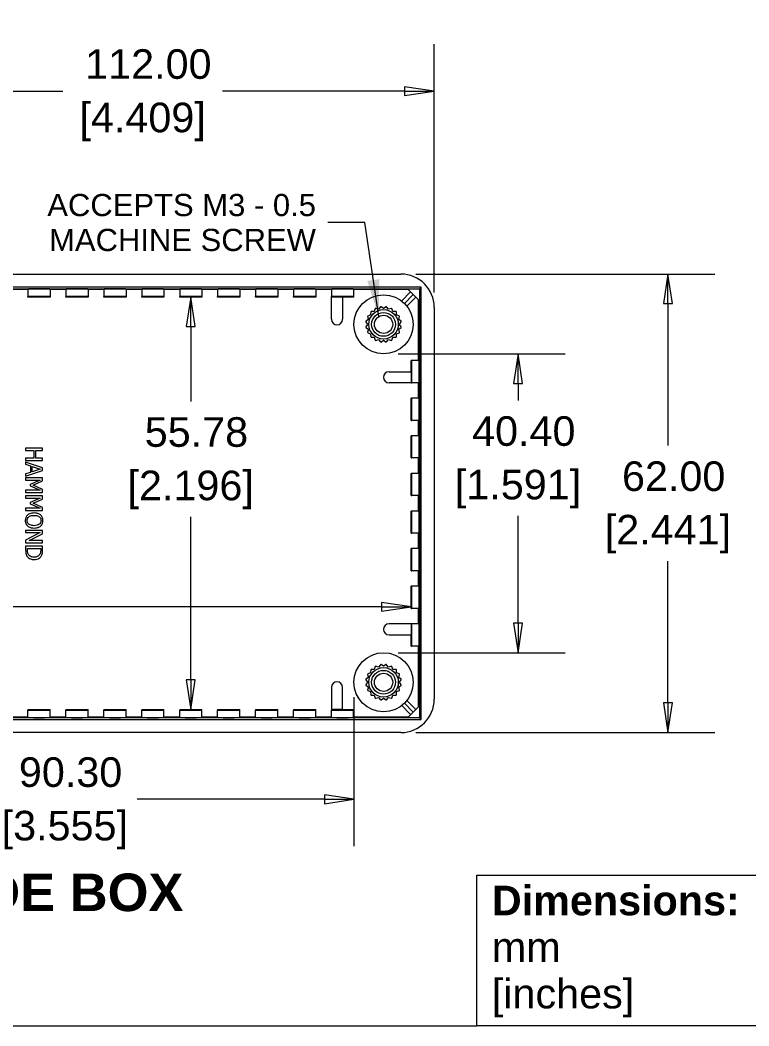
# Model space of a CAD drawing. Header units: millimetres. Extents: x 18 to 539, y 14 to 413.
# Drawn here: x 285.6 to 384.2, y 19.3 to 155.3 of the extents above; entities that cross this region are included whole.
import ezdxf

# ---------------------------------------------------------------- set-up
doc = ezdxf.new("R2010")
doc.units = ezdxf.units.MM
doc.header["$LTSCALE"] = 2
doc.layers.get('0').update_dxf_attribs({"lineweight": 25})
for name, color, linetype, lineweight in [('Dimension (ANSI)', 7, 'Continuous', 9), ('Sketch Geometry (ANSI)', 7, 'Continuous', 9), ('Symbol (ANSI)', 7, 'Continuous', 9), ('Visible (ANSI)', 7, 'Continuous', 9), ('Visible Narrow (ANSI)', 7, 'Continuous', 9)]:
    doc.layers.add(name, color=color, linetype=linetype, lineweight=lineweight)
doc.styles.add('Label Text (ANSI)', font='arialbd.ttf')
doc.styles.add('Note Text (ANSI)', font='arial.ttf')
doc.styles.add('Text Style20', font='arial.ttf')
doc.dimstyles.new('Default - mm (ANSI)', dxfattribs={"dimscale": 2, "dimtxt": 2, "dimasz": 2, "dimexe": 3.175, "dimexo": 1, "dimgap": 0.8, "dimtad": 0, "dimtih": 1, "dimtoh": 1, "dimrnd": 1e-08, "dimzin": 4, "dimdsep": 46, "dimtxsty": 'Note Text (ANSI)', "dimblk": 'Filled-1', "dimcen": 0.09, "dimdle": 10, "dimclrd": 256, "dimclre": 256, "dimclrt": 256, "dimadec": 1, "dimazin": 0, "dimtfac": 1.524, "dimtofl": 0, "dimtmove": 0, "dimatfit": 3, "dimfxl": 0, "dimtolj": 1, "dimtzin": 0, "dimlwd": -1, "dimlwe": -1, "dimarcsym": 0})
doc.dimstyles.new('Default - mm (ANSI)$7', dxfattribs={"dimscale": 2, "dimtxt": 2, "dimasz": 2.5, "dimexe": 3.175, "dimexo": 1, "dimgap": 0.8, "dimtad": 0, "dimtih": 1, "dimtoh": 1, "dimrnd": 1e-08, "dimzin": 4, "dimdsep": 46, "dimtxsty": 'Note Text (ANSI)', "dimblk": 'Filled-1', "dimcen": 0.09, "dimdle": 10, "dimclrd": 256, "dimclre": 256, "dimclrt": 256, "dimadec": 1, "dimazin": 0, "dimtfac": 1.524, "dimtofl": 0, "dimtmove": 0, "dimatfit": 3, "dimfxl": 0, "dimtolj": 1, "dimtzin": 0, "dimlwd": -1, "dimlwe": -1, "dimarcsym": 0})

# ---------------------------------------------------------------- blocks, each defined once
blk = doc.blocks.new('Title Blocks HAMMOND')
at = {"layer": 'Sketch Geometry (ANSI)'}
for p, q in [((173.942, 9.64), (173.942, 19.837)), ((173.942, 19.837), (193.212, 19.837)), ((9.353, 9.64), (173.942, 9.64)), ((193.212, 9.64), (173.942, 9.64))]:
    blk.add_line(p, q, dxfattribs=at)
at = {"layer": 'Symbol (ANSI)', "insert": (174.947, 14.667), "char_height": 2, "width": 30.72329, "attachment_point": 4, "line_spacing_factor": 0.944221, "style": 'Note Text (ANSI)'}
blk.add_mtext('\\fArial|b1|i0;\\H2.0000;Dimensions:\\fArial|b0|i0;\\H2.0000;\\Pmm\\P[inches]', dxfattribs=at)
at = {"layer": 'Symbol (ANSI)'}
for tag, p, height, style in [('<TITLE>_001', (227.568, 16.349), 5, 'Text Style20'), ('REV:_DD.MM.YYYY_001', (248.641, 6.925), 2, 'Note Text (ANSI)')]:
    blk.add_attdef(tag, p, '', height=height, dxfattribs=dict(at, style=style))
blk = doc.blocks.new('Filled-1')
at = {"color": 0}
for p, q in [((0, 0), (-1, 0.15)), ((-1, 0.15), (-1, -0.15)), ((-1, 0), (0, 0)), ((-1, -0.15), (0, 0))]:
    blk.add_line(p, q, dxfattribs=at)
at = {"color": 0, "flags": 128}
blk.add_lwpolyline([(-1, -0.15), (0, 0), (-1, 0.15), (-1, -0.15)], dxfattribs=at)
at = {"color": 0}
blk.add_solid([(-1, -0.15), (0, 0), (-1, 0.15), (-1, -0.15)], dxfattribs=at)
blk = doc.blocks.new('*D29')
at = {"layer": 'Defpoints', "color": 0, "transparency": 16777216}
for p in [(232.71, 78.75), (338.49, 78.75), (338.49, 75.97)]:
    blk.add_point(p, dxfattribs=at)
at = {"layer": 'Dimension (ANSI)', "transparency": 16777216}
for p, q in [((236.71, 75.97), (257.75, 75.97)), ((334.49, 75.97), (279.35, 75.97))]:
    blk.add_line(p, q, dxfattribs=at)
at = {"layer": 'Dimension (ANSI)', "transparency": 16777216, "xscale": 4, "yscale": 4, "zscale": 4, "rotation": 180}
blk.add_blockref('Filled-1', (232.71, 75.97), dxfattribs=at)
at = {"layer": 'Dimension (ANSI)', "transparency": 16777216, "xscale": 4, "yscale": 4, "zscale": 4}
blk.add_blockref('Filled-1', (338.49, 75.97), dxfattribs=at)
at = {"layer": 'Dimension (ANSI)', "transparency": 16777216, "char_height": 4, "attachment_point": 5, "style": 'Note Text (ANSI)'}
for s, insert in [('\\A1; 105.78', (268.55, 79.61)), ('\\A1;[4.165]', (268.55, 71.8))]:
    blk.add_mtext(s, dxfattribs=dict(at, insert=insert))
blk = doc.blocks.new('*D30')
at = {"layer": 'Defpoints', "color": 0, "transparency": 16777216}
for p in [(307.19, 117.86), (307.19, 62.08), (308.67, 62.08)]:
    blk.add_point(p, dxfattribs=at)
at = {"layer": 'Dimension (ANSI)', "transparency": 16777216}
for p, q in [((308.67, 113.86), (308.67, 103.75)), ((308.67, 66.08), (308.67, 88.14))]:
    blk.add_line(p, q, dxfattribs=at)
at = {"layer": 'Dimension (ANSI)', "transparency": 16777216, "xscale": 4, "yscale": 4, "zscale": 4}
for p, rotation in [((308.67, 117.86), 90), ((308.67, 62.08), 270)]:
    blk.add_blockref('Filled-1', p, dxfattribs=dict(at, rotation=rotation))
at = {"layer": 'Dimension (ANSI)', "transparency": 16777216, "char_height": 4, "attachment_point": 5, "style": 'Note Text (ANSI)'}
for s, insert in [('\\A1; 55.78', (308.67, 99.58)), ('\\A1;[2.196]', (308.67, 91.78))]:
    blk.add_mtext(s, dxfattribs=dict(at, insert=insert))
blk = doc.blocks.new('*D31')
at = {"layer": 'Defpoints', "color": 0, "transparency": 16777216}
for p in [(334.75, 110.17), (334.75, 69.77), (352.94, 69.77)]:
    blk.add_point(p, dxfattribs=at)
at = {"layer": 'Dimension (ANSI)', "transparency": 16777216}
for p, q in [((336.75, 110.17), (359.29, 110.17)), ((352.94, 106.17), (352.94, 103.87)), ((352.94, 73.77), (352.94, 88.26)), ((336.75, 69.77), (359.29, 69.77))]:
    blk.add_line(p, q, dxfattribs=at)
at = {"layer": 'Dimension (ANSI)', "transparency": 16777216, "xscale": 4, "yscale": 4, "zscale": 4}
for p, rotation in [((352.94, 110.17), 90), ((352.94, 69.77), 270)]:
    blk.add_blockref('Filled-1', p, dxfattribs=dict(at, rotation=rotation))
at = {"layer": 'Dimension (ANSI)', "transparency": 16777216, "char_height": 4, "attachment_point": 5, "style": 'Note Text (ANSI)'}
for s, insert in [('\\A1; 40.40', (352.94, 99.71)), ('\\A1;[1.591]', (352.94, 91.9))]:
    blk.add_mtext(s, dxfattribs=dict(at, insert=insert))
blk = doc.blocks.new('*D32')
at = {"layer": 'Defpoints', "color": 0, "transparency": 16777216}
for p in [(240.45, 65.77), (330.75, 65.77), (240.45, 49.94)]:
    blk.add_point(p, dxfattribs=at)
at = {"layer": 'Dimension (ANSI)', "transparency": 16777216}
for p, q in [((240.45, 63.77), (240.45, 43.59)), ((330.75, 63.77), (330.75, 43.59)), ((244.45, 49.94), (281.88, 49.94)), ((326.75, 49.94), (301.43, 49.94))]:
    blk.add_line(p, q, dxfattribs=at)
at = {"layer": 'Dimension (ANSI)', "transparency": 16777216, "xscale": 4, "yscale": 4, "zscale": 4, "rotation": 180}
blk.add_blockref('Filled-1', (240.45, 49.94), dxfattribs=at)
at = {"layer": 'Dimension (ANSI)', "transparency": 16777216, "xscale": 4, "yscale": 4, "zscale": 4}
blk.add_blockref('Filled-1', (330.75, 49.94), dxfattribs=at)
at = {"layer": 'Dimension (ANSI)', "transparency": 16777216, "char_height": 4, "attachment_point": 5, "style": 'Note Text (ANSI)'}
for s, insert in [('\\A1; 90.30', (291.65, 53.59)), ('\\A1;[3.555]', (291.65, 45.78))]:
    blk.add_mtext(s, dxfattribs=dict(at, insert=insert))
blk = doc.blocks.new('*D48')
at = {"layer": 'Defpoints', "color": 0, "transparency": 16777216}
for p in [(341.6, 145.7), (229.6, 116.47), (341.6, 116.47)]:
    blk.add_point(p, dxfattribs=at)
at = {"layer": 'Dimension (ANSI)', "transparency": 16777216}
for p, q in [((229.6, 118.47), (229.6, 152.05)), ((341.6, 118.47), (341.6, 152.05)), ((233.6, 145.7), (291.39, 145.7)), ((337.6, 145.7), (312.96, 145.7))]:
    blk.add_line(p, q, dxfattribs=at)
at = {"layer": 'Dimension (ANSI)', "transparency": 16777216, "xscale": 4, "yscale": 4, "zscale": 4, "rotation": 180}
blk.add_blockref('Filled-1', (229.6, 145.7), dxfattribs=at)
at = {"layer": 'Dimension (ANSI)', "transparency": 16777216, "xscale": 4, "yscale": 4, "zscale": 4}
blk.add_blockref('Filled-1', (341.6, 145.7), dxfattribs=at)
at = {"layer": 'Dimension (ANSI)', "transparency": 16777216, "char_height": 4, "attachment_point": 5, "style": 'Note Text (ANSI)'}
for s, insert in [('\\A1; 112.00', (302.17, 149.34)), ('\\A1;[4.409]', (302.17, 141.54))]:
    blk.add_mtext(s, dxfattribs=dict(at, insert=insert))
blk = doc.blocks.new('*D49')
at = {"layer": 'Defpoints', "color": 0, "transparency": 16777216}
for p in [(337.1, 120.97), (337.1, 58.97), (373.21, 58.97)]:
    blk.add_point(p, dxfattribs=at)
at = {"layer": 'Dimension (ANSI)', "transparency": 16777216}
for p, q in [((339.1, 120.97), (379.56, 120.97)), ((373.21, 116.97), (373.21, 97.77)), ((373.21, 62.97), (373.21, 82.16)), ((339.1, 58.97), (379.56, 58.97))]:
    blk.add_line(p, q, dxfattribs=at)
at = {"layer": 'Dimension (ANSI)', "transparency": 16777216, "xscale": 4, "yscale": 4, "zscale": 4}
for p, rotation in [((373.21, 120.97), 90), ((373.21, 58.97), 270)]:
    blk.add_blockref('Filled-1', p, dxfattribs=dict(at, rotation=rotation))
at = {"layer": 'Dimension (ANSI)', "transparency": 16777216, "char_height": 4, "attachment_point": 5, "style": 'Note Text (ANSI)'}
for s, insert in [('\\A1; 62.00', (373.21, 93.61)), ('\\A1;[2.441]', (373.21, 85.8))]:
    blk.add_mtext(s, dxfattribs=dict(at, insert=insert))

msp = doc.modelspace()

# ---------------------------------------------------------------- linework, layer by layer
at = {"layer": 'Visible (ANSI)'}
for p, q in [((234.1038, 120.968), (337.1039, 120.968)), ((286.6685, 118.8589), (284.5391, 118.8589)), ((286.6685, 118.9479), (286.6685, 117.948)), ((289.6685, 118.9479), (289.6685, 117.948)), ((291.7979, 118.8589), (289.6685, 118.8589)), ((291.7979, 118.9479), (291.7979, 117.948)), ((294.7979, 118.9479), (294.7979, 117.948)), ((296.9274, 118.8589), (294.7979, 118.8589)), ((296.9274, 118.9479), (296.9274, 117.948)), ((299.9274, 118.9479), (299.9274, 117.948)), ((302.0568, 118.8589), (299.9274, 118.8589)), ((302.0568, 118.9479), (302.0568, 117.948)), ((305.0568, 118.9479), (305.0568, 117.948)), ((307.1862, 118.8589), (305.0568, 118.8589)), ((307.1862, 118.9479), (307.1862, 117.948)), ((310.1862, 118.9479), (310.1862, 117.948)), ((312.3156, 118.8589), (310.1862, 118.8589)), ((312.3156, 118.9479), (312.3156, 117.948)), ((315.3156, 118.9479), (315.3156, 117.948)), ((317.445, 118.8589), (315.3156, 118.8589)), ((317.445, 118.9479), (317.445, 117.948)), ((320.445, 118.9479), (320.445, 117.948)), ((322.5744, 118.8589), (320.445, 118.8589)), ((322.5744, 118.9479), (322.5744, 117.948)), ((325.5744, 118.9479), (325.5744, 117.948)), ((327.7038, 118.8589), (325.5744, 118.8589)), ((327.7038, 118.9479), (327.7038, 117.948)), ((330.7038, 118.9479), (330.7038, 117.948)), ((338.0805, 118.8589), (330.7038, 118.8589)), ((338.3944, 118.5451), (337.2065, 117.3278)), ((337.9836, 118.9558), (339.5916, 118.9558)), ((337.9836, 118.9558), (339.5916, 117.3479)), ((339.6027, 118.9669), (339.5916, 118.9558)), ((339.5916, 118.9558), (339.5916, 117.3479)), ((339.6027, 118.9669), (339.8527, 119.2169)), ((286.6685, 117.8589), (286.6685, 117.948)), ((289.6685, 117.8589), (286.6685, 117.8589)), ((289.6685, 117.948), (289.6685, 117.8589)), ((291.7979, 117.8589), (291.7979, 117.948)), ((294.7979, 117.8589), (291.7979, 117.8589)), ((294.7979, 117.948), (294.7979, 117.8589)), ((296.9274, 117.8589), (296.9274, 117.948)), ((299.9274, 117.8589), (296.9274, 117.8589)), ((299.9274, 117.948), (299.9274, 117.8589)), ((302.0568, 117.8589), (302.0568, 117.948)), ((305.0568, 117.8589), (302.0568, 117.8589)), ((305.0568, 117.948), (305.0568, 117.8589)), ((307.1862, 117.8589), (307.1862, 117.948)), ((310.1862, 117.8589), (307.1862, 117.8589)), ((310.1862, 117.948), (310.1862, 117.8589)), ((312.3156, 117.8589), (312.3156, 117.948)), ((315.3156, 117.8589), (312.3156, 117.8589)), ((315.3156, 117.948), (315.3156, 117.8589)), ((317.445, 117.8589), (317.445, 117.948)), ((320.445, 117.8589), (317.445, 117.8589)), ((320.445, 117.948), (320.445, 117.8589)), ((322.5744, 117.8589), (322.5744, 117.948)), ((325.5744, 117.8589), (322.5744, 117.8589)), ((325.5744, 117.948), (325.5744, 117.8589)), ((327.7038, 117.8698), (327.7038, 117.948)), ((327.7038, 117.8698), (329.2038, 117.8698)), ((327.7038, 114.8589), (327.7038, 117.8698)), ((329.2038, 117.8698), (329.2038, 114.8589)), ((330.7038, 117.8589), (329.2038, 117.8589)), ((330.7038, 117.948), (330.7038, 117.8589)), ((337.9136, 116.6207), (339.1015, 117.838)), ((339.4947, 109.268), (339.4947, 117.4447)), ((333.0238, 115.8502), (333.0072, 115.4371)), ((333.4848, 115.9147), (333.0717, 115.898)), ((333.6283, 116.3025), (333.4848, 115.9147)), ((334.0867, 116.2214), (333.6886, 116.3332)), ((334.343, 116.5458), (334.0867, 116.2214)), ((334.7538, 116.327), (334.4098, 116.5564)), ((335.0979, 116.5564), (334.7538, 116.327)), ((335.421, 116.2214), (335.1647, 116.5458)), ((335.8191, 116.3332), (335.421, 116.2214)), ((336.0229, 115.9147), (335.8793, 116.3025)), ((336.436, 115.898), (336.0229, 115.9147)), ((336.5005, 115.4371), (336.4838, 115.8502)), ((341.6038, 116.4681), (341.6038, 63.468)), ((332.3655, 114.5121), (332.5948, 114.168)), ((332.7005, 114.8352), (332.3761, 114.5789)), ((332.5887, 115.2333), (332.7005, 114.8352)), ((333.0072, 115.4371), (332.6194, 115.2935)), ((336.8883, 115.2935), (336.5005, 115.4371)), ((336.8072, 114.8352), (336.919, 115.2333)), ((337.1316, 114.5789), (336.8072, 114.8352)), ((336.9128, 114.168), (337.1422, 114.5121)), ((332.5948, 114.168), (332.3655, 113.824)), ((332.3761, 113.7572), (332.7005, 113.5009)), ((332.7005, 113.5009), (332.5887, 113.1028)), ((332.6194, 113.0425), (333.0072, 112.899)), ((333.0072, 112.899), (333.0238, 112.4859)), ((336.4838, 112.4859), (336.5005, 112.899)), ((336.5005, 112.899), (336.8883, 113.0425)), ((336.8072, 113.5009), (337.1316, 113.7572)), ((336.919, 113.1028), (336.8072, 113.5009)), ((337.1422, 113.824), (336.9128, 114.168)), ((333.0717, 112.438), (333.4848, 112.4214)), ((333.4848, 112.4214), (333.6283, 112.0336)), ((333.6886, 112.0029), (334.0867, 112.1147)), ((334.0867, 112.1147), (334.343, 111.7903)), ((334.4098, 111.7797), (334.7538, 112.009)), ((334.7538, 112.009), (335.0979, 111.7797)), ((335.1647, 111.7903), (335.421, 112.1147)), ((335.421, 112.1147), (335.8191, 112.0029)), ((335.8793, 112.0336), (336.0229, 112.4214)), ((336.0229, 112.4214), (336.436, 112.438)), ((338.4947, 107.768), (338.4947, 109.268)), ((338.5837, 109.268), (338.4947, 109.268)), ((339.5837, 109.268), (338.5837, 109.268)), ((335.4947, 107.768), (338.5056, 107.768)), ((338.5056, 107.768), (338.5056, 106.268)), ((338.5056, 106.268), (335.4947, 106.268)), ((338.5056, 106.268), (338.5837, 106.268)), ((339.5837, 106.268), (338.5837, 106.268)), ((339.4947, 104.1823), (339.4947, 106.268)), ((338.4947, 101.1823), (338.4947, 104.1823)), ((338.5837, 104.1823), (338.4947, 104.1823)), ((339.5837, 104.1823), (338.5837, 104.1823)), ((338.4947, 101.1823), (338.5837, 101.1823)), ((339.5837, 101.1823), (338.5837, 101.1823)), ((339.4947, 99.0966), (339.4947, 101.1823)), ((338.4947, 96.0966), (338.4947, 99.0966)), ((338.5837, 99.0966), (338.4947, 99.0966)), ((339.5837, 99.0966), (338.5837, 99.0966)), ((288.6473, 97.4374), (286.3473, 97.4374)), ((286.3473, 97.4374), (286.3473, 97.1318)), ((286.3473, 97.1318), (287.473, 97.1318)), ((287.473, 97.1318), (287.473, 96.0731)), ((287.7452, 96.0731), (287.7452, 97.1318)), ((287.7452, 97.1318), (288.6473, 97.1318)), ((288.6473, 97.1318), (288.6473, 97.4374)), ((287.473, 96.0731), (286.3473, 96.0731)), ((286.3473, 96.0731), (286.3473, 95.7674)), ((286.3473, 95.7674), (288.6473, 95.7674)), ((288.6473, 94.774), (286.3473, 95.5494)), ((286.3473, 95.5494), (286.3473, 95.24)), ((286.3473, 95.24), (286.9903, 95.0312)), ((288.6473, 96.0731), (287.7452, 96.0731)), ((288.6473, 95.7674), (288.6473, 96.0731)), ((338.4947, 96.0966), (338.5837, 96.0966)), ((339.5837, 96.0966), (338.5837, 96.0966)), ((339.4947, 94.0109), (339.4947, 96.0966)), ((286.3473, 93.6221), (288.6473, 94.3975)), ((286.9903, 94.1533), (286.3473, 93.9446)), ((286.3473, 93.9446), (286.3473, 93.6221)), ((286.9903, 95.0312), (286.9903, 94.1533)), ((287.2512, 94.2372), (287.2512, 94.9473)), ((287.2512, 94.9473), (288.3341, 94.5932)), ((288.3341, 94.5932), (287.2512, 94.2372)), ((288.6473, 94.3975), (288.6473, 94.774)), ((338.4947, 91.0109), (338.4947, 94.0109)), ((338.5837, 94.0109), (338.4947, 94.0109)), ((339.5837, 94.0109), (338.5837, 94.0109)), ((288.6473, 93.4041), (286.3473, 93.4041)), ((286.3473, 93.4041), (286.3473, 93.1189)), ((286.3473, 93.1189), (288.3286, 93.1189)), ((288.3286, 93.1189), (286.981, 92.5243)), ((286.981, 92.5243), (286.981, 92.3379)), ((287.3668, 92.4125), (288.6473, 92.9866)), ((288.6473, 92.9866), (288.6473, 93.4041)), ((288.3286, 91.7378), (286.3473, 91.7378)), ((286.3473, 91.7378), (286.3473, 91.4321)), ((286.3473, 91.4321), (288.6473, 91.4321)), ((286.981, 92.3379), (288.3286, 91.7378)), ((288.6473, 91.8571), (287.3668, 92.4125)), ((288.6473, 91.4321), (288.6473, 91.8571)), ((288.6473, 90.9661), (286.3473, 90.9661)), ((286.3473, 90.9661), (286.3473, 90.681)), ((286.3473, 90.681), (288.3286, 90.681)), ((288.3286, 90.681), (286.981, 90.0864)), ((286.981, 90.0864), (286.981, 89.9)), ((286.981, 89.9), (288.3286, 89.2998)), ((287.3668, 89.9746), (288.6473, 90.5486)), ((288.6473, 89.4191), (287.3668, 89.9746)), ((288.6473, 90.5486), (288.6473, 90.9661)), ((338.4947, 91.0109), (338.5837, 91.0109)), ((339.5837, 91.0109), (338.5837, 91.0109)), ((339.4947, 88.9252), (339.4947, 91.0109)), ((288.3286, 89.2998), (286.3473, 89.2998)), ((286.3473, 89.2998), (286.3473, 88.9942)), ((286.3473, 88.9942), (288.6473, 88.9942)), ((288.6473, 88.9942), (288.6473, 89.4191)), ((338.4947, 85.9252), (338.4947, 88.9252)), ((338.5837, 88.9252), (338.4947, 88.9252)), ((339.5837, 88.9252), (338.5837, 88.9252)), ((288.6473, 86.2897), (286.3473, 86.2897)), ((286.3473, 86.2897), (286.3473, 86.0045)), ((288.3304, 86.0045), (286.3473, 84.9869)), ((286.3473, 86.0045), (288.3304, 86.0045)), ((286.8263, 84.9291), (288.6473, 85.8554)), ((288.6473, 85.8554), (288.6473, 86.2897)), ((338.4947, 85.9252), (338.5837, 85.9252)), ((339.5837, 85.9252), (338.5837, 85.9252)), ((339.4947, 83.8395), (339.4947, 85.9252)), ((286.3473, 84.9869), (286.3473, 84.6439)), ((286.3473, 84.6439), (288.6473, 84.6439)), ((288.6473, 84.9291), (286.8263, 84.9291)), ((288.6473, 84.6439), (288.6473, 84.9291)), ((288.6473, 84.178), (286.3473, 84.178)), ((286.3473, 84.178), (286.3473, 83.6486)), ((286.6119, 83.6393), (286.6119, 83.8723)), ((286.6119, 83.8723), (288.3826, 83.8723)), ((288.3826, 83.8723), (288.3826, 83.6393)), ((288.6473, 83.6542), (288.6473, 84.178)), ((338.4947, 80.8395), (338.4947, 83.8395)), ((338.5837, 83.8395), (338.4947, 83.8395)), ((339.5837, 83.8395), (338.5837, 83.8395)), ((338.4947, 80.8395), (338.5837, 80.8395)), ((339.5837, 80.8395), (338.5837, 80.8395)), ((339.4947, 78.7538), (339.4947, 80.8395)), ((338.4947, 75.7538), (338.4947, 78.7538)), ((338.5837, 78.7538), (338.4947, 78.7538)), ((339.5837, 78.7538), (338.5837, 78.7538)), ((338.4947, 75.7538), (338.5837, 75.7538)), ((339.5837, 75.7538), (338.5837, 75.7538)), ((339.4947, 73.6681), (339.4947, 75.7538)), ((338.5056, 73.6681), (335.4947, 73.6681)), ((338.5837, 73.6681), (338.5056, 73.6681)), ((338.5056, 73.6681), (338.5056, 72.1681)), ((339.5837, 73.6681), (338.5837, 73.6681)), ((335.4947, 72.1681), (338.5056, 72.1681)), ((338.4947, 70.6681), (338.4947, 72.1681)), ((338.4947, 70.6681), (338.5837, 70.6681)), ((339.5837, 70.6681), (338.5837, 70.6681)), ((339.4947, 62.4914), (339.4947, 70.6681)), ((334.343, 68.1458), (334.0867, 67.8214)), ((334.7538, 67.927), (334.4098, 68.1564)), ((335.0979, 68.1564), (334.7538, 67.927)), ((335.421, 67.8214), (335.1647, 68.1458)), ((332.5887, 66.8333), (332.7005, 66.4352)), ((333.0072, 67.0371), (332.6194, 66.8935)), ((333.0238, 67.4502), (333.0072, 67.0371)), ((333.4848, 67.5147), (333.0717, 67.498)), ((333.6283, 67.9025), (333.4848, 67.5147)), ((334.0867, 67.8214), (333.6886, 67.9332)), ((335.8191, 67.9332), (335.421, 67.8214)), ((336.0229, 67.5147), (335.8793, 67.9025)), ((336.436, 67.498), (336.0229, 67.5147)), ((336.5005, 67.0371), (336.4838, 67.4502)), ((336.8883, 66.8935), (336.5005, 67.0371)), ((336.8072, 66.4352), (336.919, 66.8333)), ((332.3655, 66.1121), (332.5948, 65.768)), ((332.5948, 65.768), (332.3655, 65.424)), ((332.7005, 66.4352), (332.3761, 66.1789)), ((332.3761, 65.3572), (332.7005, 65.1009)), ((337.1316, 66.1789), (336.8072, 66.4352)), ((336.8072, 65.1009), (337.1316, 65.3572)), ((336.9128, 65.768), (337.1422, 66.1121)), ((337.1422, 65.424), (336.9128, 65.768)), ((327.7038, 65.0771), (327.7038, 62.0662)), ((329.2038, 62.0662), (329.2038, 65.0771)), ((332.7005, 65.1009), (332.5887, 64.7028)), ((332.6194, 64.6425), (333.0072, 64.499)), ((333.0072, 64.499), (333.0238, 64.0859)), ((333.0717, 64.038), (333.4848, 64.0214)), ((333.4848, 64.0214), (333.6283, 63.6336)), ((335.8793, 63.6336), (336.0229, 64.0214)), ((336.0229, 64.0214), (336.436, 64.038)), ((336.4838, 64.0859), (336.5005, 64.499)), ((336.5005, 64.499), (336.8883, 64.6425)), ((336.919, 64.7028), (336.8072, 65.1009)), ((333.6886, 63.6029), (334.0867, 63.7147)), ((334.0867, 63.7147), (334.343, 63.3903)), ((334.4098, 63.3797), (334.7538, 63.609)), ((334.7538, 63.609), (335.0979, 63.3797)), ((335.1647, 63.3903), (335.421, 63.7147)), ((335.421, 63.7147), (335.8191, 63.6029)), ((337.2065, 62.6082), (338.3944, 61.391)), ((339.1015, 62.0981), (337.9136, 63.3153)), ((337.9836, 60.9803), (339.5916, 62.5882)), ((339.5916, 62.5882), (339.5916, 60.9803)), ((286.6685, 62.0771), (289.6685, 62.0771)), ((286.6685, 62.0771), (286.6685, 61.9881)), ((286.6685, 60.9881), (286.6685, 61.9881)), ((289.6685, 61.9881), (289.6685, 62.0771)), ((289.6685, 60.9881), (289.6685, 61.9881)), ((291.7979, 62.0771), (294.7979, 62.0771)), ((291.7979, 62.0771), (291.7979, 61.9881)), ((291.7979, 60.9881), (291.7979, 61.9881)), ((294.7979, 61.9881), (294.7979, 62.0771)), ((294.7979, 60.9881), (294.7979, 61.9881)), ((296.9274, 62.0771), (299.9274, 62.0771)), ((296.9274, 62.0771), (296.9274, 61.9881)), ((296.9274, 60.9881), (296.9274, 61.9881)), ((299.9274, 61.9881), (299.9274, 62.0771)), ((299.9274, 60.9881), (299.9274, 61.9881)), ((302.0568, 62.0771), (305.0568, 62.0771)), ((302.0568, 62.0771), (302.0568, 61.9881)), ((302.0568, 60.9881), (302.0568, 61.9881)), ((305.0568, 61.9881), (305.0568, 62.0771)), ((305.0568, 60.9881), (305.0568, 61.9881)), ((307.1862, 62.0771), (310.1862, 62.0771)), ((307.1862, 62.0771), (307.1862, 61.9881)), ((307.1862, 60.9881), (307.1862, 61.9881)), ((310.1862, 61.9881), (310.1862, 62.0771)), ((310.1862, 60.9881), (310.1862, 61.9881)), ((312.3156, 62.0771), (315.3156, 62.0771)), ((312.3156, 62.0771), (312.3156, 61.9881)), ((312.3156, 60.9881), (312.3156, 61.9881)), ((315.3156, 61.9881), (315.3156, 62.0771)), ((315.3156, 60.9881), (315.3156, 61.9881)), ((317.445, 62.0771), (320.445, 62.0771)), ((317.445, 62.0771), (317.445, 61.9881)), ((317.445, 60.9881), (317.445, 61.9881)), ((320.445, 61.9881), (320.445, 62.0771)), ((320.445, 60.9881), (320.445, 61.9881)), ((322.5744, 62.0771), (325.5744, 62.0771)), ((322.5744, 62.0771), (322.5744, 61.9881)), ((322.5744, 60.9881), (322.5744, 61.9881)), ((325.5744, 61.9881), (325.5744, 62.0771)), ((325.5744, 60.9881), (325.5744, 61.9881)), ((327.7038, 62.0662), (327.7038, 61.9881)), ((329.2038, 62.0662), (327.7038, 62.0662)), ((327.7038, 60.9881), (327.7038, 61.9881)), ((329.2038, 62.0771), (330.7038, 62.0771)), ((330.7038, 61.9881), (330.7038, 62.0771)), ((330.7038, 60.9881), (330.7038, 61.9881)), ((284.5391, 61.0771), (286.6685, 61.0771)), ((289.6685, 61.0771), (291.7979, 61.0771)), ((294.7979, 61.0771), (296.9274, 61.0771)), ((299.9274, 61.0771), (302.0568, 61.0771)), ((305.0568, 61.0771), (307.1862, 61.0771)), ((310.1862, 61.0771), (312.3156, 61.0771)), ((315.3156, 61.0771), (317.445, 61.0771)), ((320.445, 61.0771), (322.5744, 61.0771)), ((325.5744, 61.0771), (327.7038, 61.0771)), ((330.7038, 61.0771), (338.0805, 61.0771)), ((339.5916, 60.9803), (337.9836, 60.9803)), ((339.6027, 60.9691), (339.5916, 60.9803)), ((339.8527, 60.7191), (339.6027, 60.9691)), ((337.1039, 58.968), (234.1038, 58.968))]:
    msp.add_line(p, q, dxfattribs=at)
for centre, radius in [((334.7538, 114.168), 4), ((334.7538, 114.168), 1.994), ((334.7538, 114.168), 1.6129), ((334.7538, 114.168), 1.2319), ((334.7538, 65.768), 4), ((334.7538, 65.768), 1.994), ((334.7538, 65.768), 1.6129), ((334.7538, 65.768), 1.2319)]:
    msp.add_circle(centre, radius, dxfattribs=at)
for centre, radius, start, end in [((334.7538, 114.168), 2.413, 134.196675, 135.803325), ((334.7538, 114.168), 2.413, 116.196675, 117.803325), ((334.7538, 114.168), 2.413, 98.196675, 99.803325), ((334.7538, 114.168), 2.413, 80.196675, 81.803325), ((334.7538, 114.168), 2.413, 62.196675, 63.803325), ((334.7538, 114.168), 2.413, 44.196675, 45.803325), ((328.4538, 114.8589), 0.75, 180, 0), ((334.7538, 114.168), 2.413, 170.196675, 171.803325), ((334.7538, 114.168), 2.413, 152.196675, 153.803325), ((334.7538, 114.168), 2.413, 26.196675, 27.803325), ((334.7538, 114.168), 2.413, 8.196675, 9.803325), ((334.7538, 114.168), 2.413, 188.196675, 189.803325), ((334.7538, 114.168), 2.413, 206.196675, 207.803325), ((334.7538, 114.168), 2.413, 332.196675, 333.803325), ((334.7538, 114.168), 2.413, 350.196675, 351.803325), ((334.7538, 114.168), 2.413, 224.196675, 225.803325), ((334.7538, 114.168), 2.413, 242.196675, 243.803325), ((334.7538, 114.168), 2.413, 260.196675, 261.803325), ((334.7538, 114.168), 2.413, 278.196675, 279.803325), ((334.7538, 114.168), 2.413, 296.196675, 297.803325), ((334.7538, 114.168), 2.413, 314.196675, 315.803325), ((335.4947, 107.018), 0.75, 90, 270), ((335.4947, 72.9181), 0.75, 90, 270), ((334.7538, 65.768), 2.413, 98.196675, 99.803325), ((334.7538, 65.768), 2.413, 80.196675, 81.803325), ((334.7538, 65.768), 2.413, 152.196675, 153.803325), ((334.7538, 65.768), 2.413, 134.196675, 135.803325), ((334.7538, 65.768), 2.413, 116.196675, 117.803325), ((334.7538, 65.768), 2.413, 62.196675, 63.803325), ((334.7538, 65.768), 2.413, 44.196675, 45.803325), ((334.7538, 65.768), 2.413, 26.196675, 27.803325), ((328.4538, 65.0771), 0.75, 0, 180), ((334.7538, 65.768), 2.413, 170.196675, 171.803325), ((334.7538, 65.768), 2.413, 188.196675, 189.803325), ((334.7538, 65.768), 2.413, 8.196675, 9.803325), ((334.7538, 65.768), 2.413, 350.196675, 351.803325), ((334.7538, 65.768), 2.413, 206.196675, 207.803325), ((334.7538, 65.768), 2.413, 224.196675, 225.803325), ((334.7538, 65.768), 2.413, 314.196675, 315.803325), ((334.7538, 65.768), 2.413, 332.196675, 333.803325), ((334.7538, 65.768), 2.413, 242.196675, 243.803325), ((334.7538, 65.768), 2.413, 260.196675, 261.803325), ((334.7538, 65.768), 2.413, 278.196675, 279.803325), ((334.7538, 65.768), 2.413, 296.196675, 297.803325)]:
    msp.add_arc(centre, radius, start, end, dxfattribs=at)
for centre, major_axis, ratio, start_param, end_param in [((337.1038, 116.468), (3.182, 3.182), 0.99998096, 5.49779666, 7.06857395), ((288.1685, 118.9479), (-1.5, 0), 0.00436331, 3.14159265, 6.28318531), ((293.2979, 118.9479), (-1.5, 0), 0.00436331, 3.14159265, 6.28318531), ((298.4274, 118.9479), (-1.5, 0), 0.00436331, 3.14159265, 6.28318531), ((303.5568, 118.9479), (-1.5, 0), 0.00436331, 3.14159265, 6.28318531), ((308.6862, 118.9479), (-1.5, 0), 0.00436331, 3.14159265, 6.28318531), ((313.8156, 118.9479), (-1.5, 0), 0.00436331, 3.14159265, 6.28318531), ((318.945, 118.9479), (-1.5, 0), 0.00436331, 3.14159265, 6.28318531), ((324.0744, 118.9479), (-1.5, 0), 0.00436331, 3.14159265, 6.28318531), ((329.2038, 118.9479), (-1.5, 0), 0.00436331, 3.14159265, 6.28318531), ((288.1685, 117.948), (-1.5, 0), 0.00436331, 3.14159265, 6.28318531), ((293.2979, 117.948), (-1.5, 0), 0.00436331, 3.14159265, 6.28318531), ((298.4274, 117.948), (-1.5, 0), 0.00436331, 3.14159265, 6.28318531), ((303.5568, 117.948), (-1.5, 0), 0.00436331, 3.14159265, 6.28318531), ((308.6862, 117.948), (-1.5, 0), 0.00436331, 3.14159265, 6.28318531), ((313.8156, 117.948), (-1.5, 0), 0.00436331, 3.14159265, 6.28318531), ((318.945, 117.948), (-1.5, 0), 0.00436331, 3.14159265, 6.28318531), ((324.0744, 117.948), (-1.5, 0), 0.00436331, 3.14159265, 6.28318531), ((329.2038, 117.948), (-1.5, 0), 0.00436331, 3.14159265, 6.28318531), ((338.5837, 107.768), (0, -1.5), 0.00436331, 0, 3.14159265), ((339.5837, 107.768), (0, 1.5), 0.00436331, 3.14159265, 6.28318531), ((338.5837, 102.6823), (0, -1.5), 0.00436331, 0, 3.14159265), ((339.5837, 102.6823), (0, 1.5), 0.00436331, 3.14159265, 6.28318531), ((338.5837, 97.5966), (0, -1.5), 0.00436331, 0, 3.14159265), ((339.5837, 97.5966), (0, 1.5), 0.00436331, 3.14159265, 6.28318531), ((338.5837, 92.5109), (0, -1.5), 0.00436331, 0, 3.14159265), ((339.5837, 92.5109), (0, 1.5), 0.00436331, 3.14159265, 6.28318531), ((338.5837, 87.4252), (0, -1.5), 0.00436331, 0, 3.14159265), ((339.5837, 87.4252), (0, 1.5), 0.00436331, 3.14159265, 6.28318531), ((338.5837, 82.3395), (0, -1.5), 0.00436331, 0, 3.14159265), ((339.5837, 82.3395), (0, 1.5), 0.00436331, 3.14159265, 6.28318531), ((338.5837, 77.2538), (0, -1.5), 0.00436331, 0, 3.14159265), ((339.5837, 77.2538), (0, 1.5), 0.00436331, 3.14159265, 6.28318531), ((338.5837, 72.1681), (0, -1.5), 0.00436331, 0, 3.14159265), ((339.5837, 72.1681), (0, 1.5), 0.00436331, 3.14159265, 6.28318531), ((337.1038, 63.4681), (3.182, -3.182), 0.99998096, 5.49779666, 7.06857395), ((288.1685, 61.9881), (-1.5, 0), 0.00436331, 0, 3.14159265), ((293.2979, 61.9881), (-1.5, 0), 0.00436331, 0, 3.14159265), ((298.4274, 61.9881), (-1.5, 0), 0.00436331, 0, 3.14159265), ((303.5568, 61.9881), (-1.5, 0), 0.00436331, 0, 3.14159265), ((308.6862, 61.9881), (-1.5, 0), 0.00436331, 0, 3.14159265), ((313.8156, 61.9881), (-1.5, 0), 0.00436331, 0, 3.14159265), ((318.945, 61.9881), (-1.5, 0), 0.00436331, 0, 3.14159265), ((324.0744, 61.9881), (-1.5, 0), 0.00436331, 0, 3.14159265), ((329.2038, 61.9881), (-1.5, 0), 0.00436331, 0, 3.14159265), ((288.1685, 60.9881), (1.5, 0), 0.00436331, 3.14159265, 6.28318531), ((293.2979, 60.9881), (1.5, 0), 0.00436331, 3.14159265, 6.28318531), ((298.4274, 60.9881), (1.5, 0), 0.00436331, 3.14159265, 6.28318531), ((303.5568, 60.9881), (1.5, 0), 0.00436331, 3.14159265, 6.28318531), ((308.6862, 60.9881), (1.5, 0), 0.00436331, 3.14159265, 6.28318531), ((313.8156, 60.9881), (1.5, 0), 0.00436331, 3.14159265, 6.28318531), ((318.945, 60.9881), (1.5, 0), 0.00436331, 3.14159265, 6.28318531), ((324.0744, 60.9881), (1.5, 0), 0.00436331, 3.14159265, 6.28318531), ((329.2038, 60.9881), (1.5, 0), 0.00436331, 3.14159265, 6.28318531)]:
    msp.add_ellipse(centre, major_axis=major_axis, ratio=ratio, start_param=start_param, end_param=end_param, dxfattribs=at)
for points, knots in [([(287.4973, 88.6587), (287.3011, 88.6587), (287.1037, 88.6332), (286.8078, 88.5215), (286.7028, 88.4634), (286.6119, 88.3847)], [-0.0948832613, -0.0948832613, -0.0948832613, -0.0948832613, -0.0360678425, -0.0360678425, 0, 0, 0, 0]), ([(288.3845, 88.3828), (288.2729, 88.476), (288.1443, 88.5418), (287.9209, 88.6147), (287.7584, 88.6587), (287.4973, 88.6587)], [-0.205366968, -0.205366968, -0.205366968, -0.205366968, -0.07833333, -0.07833333, 0, 0, 0, 0]), ([(286.6119, 88.3847), (286.5605, 88.3395), (286.5144, 88.2893), (286.4361, 88.1805), (286.4029, 88.122), (286.3209, 87.9255), (286.2988, 87.7851), (286.2988, 87.6429)], [-0.0860048405, -0.0860048405, -0.0860048405, -0.0860048405, -0.0638606576, -0.0638606576, -0.0426651785, -0.0426651785, 0, 0, 0, 0]), ([(286.2988, 87.6429), (286.2988, 87.5608), (286.3064, 87.4791), (286.3395, 87.3238), (286.364, 87.249), (286.4498, 87.0723), (286.5225, 86.9801), (286.6119, 86.9011)], [-0.0837027214, -0.0837027214, -0.0837027214, -0.0837027214, -0.0589382523, -0.0589382523, -0.0357903404, -0.0357903404, 0, 0, 0, 0]), ([(286.5635, 87.641), (286.5635, 87.6916), (286.568, 87.742), (286.588, 87.8381), (286.6027, 87.883), (286.6575, 87.9998), (286.7062, 88.0634), (286.8477, 88.1918), (286.9376, 88.2384), (287.1734, 88.3227), (287.3397, 88.34), (287.4973, 88.34)], [-0.120366976, -0.120366976, -0.120366976, -0.120366976, -0.107585941, -0.107585941, -0.09556362, -0.09556362, -0.074975422, -0.074975422, -0.047276232, -0.047276232, 0, 0, 0, 0]), ([(287.4973, 86.9439), (287.3985, 86.9439), (287.2977, 86.9507), (287.1173, 86.9831), (287.0349, 87.0061), (286.8474, 87.0905), (286.7799, 87.1493), (286.6834, 87.2476), (286.6408, 87.3107), (286.5775, 87.4646), (286.5635, 87.552), (286.5635, 87.641)], [-0.0954201859, -0.0954201859, -0.0954201859, -0.0954201859, -0.0806445075, -0.0806445075, -0.0680235538, -0.0680235538, -0.049905969, -0.049905969, -0.0266960094, -0.0266960094, 0, 0, 0, 0]), ([(287.4973, 88.34), (287.6174, 88.34), (287.7911, 88.3295), (288.0426, 88.2448), (288.1229, 88.2058), (288.1925, 88.1517)], [-0.0796356449, -0.0796356449, -0.0796356449, -0.0796356449, -0.0264475335, -0.0264475335, 0, 0, 0, 0]), ([(288.1925, 87.1322), (288.0875, 87.0509), (287.9679, 87.0121), (287.771, 86.9569), (287.632, 86.9439), (287.4973, 86.9439)], [-0.0612844444, -0.0612844444, -0.0612844444, -0.0612844444, -0.0404035823, -0.0404035823, 0, 0, 0, 0]), ([(288.1925, 88.1517), (288.2349, 88.1189), (288.2737, 88.0818), (288.3446, 87.9917), (288.3677, 87.9467), (288.4178, 87.8249), (288.4311, 87.7329), (288.4311, 87.641)], [-0.049979912, -0.049979912, -0.049979912, -0.049979912, -0.0394914438, -0.0394914438, -0.027562314, -0.027562314, 0, 0, 0, 0]), ([(288.4311, 87.641), (288.4311, 87.5811), (288.4248, 87.5214), (288.3969, 87.4088), (288.3764, 87.3563), (288.3086, 87.2385), (288.2557, 87.1806), (288.1925, 87.1322)], [-0.0587878568, -0.0587878568, -0.0587878568, -0.0587878568, -0.0407602952, -0.0407602952, -0.0238948422, -0.0238948422, 0, 0, 0, 0]), ([(288.6957, 87.6429), (288.6957, 87.7254), (288.6881, 87.8078), (288.6544, 87.9645), (288.6298, 88.0372), (288.5441, 88.2128), (288.4734, 88.3048), (288.3845, 88.3828)], [-0.0832258347, -0.0832258347, -0.0832258347, -0.0832258347, -0.0586217336, -0.0586217336, -0.035489201, -0.035489201, 0, 0, 0, 0]), ([(288.3845, 86.9011), (288.4353, 86.9461), (288.4803, 86.9963), (288.5679, 87.1201), (288.5998, 87.1859), (288.6736, 87.3634), (288.6957, 87.5021), (288.6957, 87.6429)], [-0.0702045739, -0.0702045739, -0.0702045739, -0.0702045739, -0.0576732726, -0.0576732726, -0.0422266329, -0.0422266329, 0, 0, 0, 0]), ([(286.6119, 86.9011), (286.6644, 86.855), (286.7218, 86.8159), (286.8494, 86.7469), (286.9194, 86.7185), (287.11, 86.6589), (287.2747, 86.6252), (287.4973, 86.6252)], [-0.144586261, -0.144586261, -0.144586261, -0.144586261, -0.107162264, -0.107162264, -0.066783392, -0.066783392, 0, 0, 0, 0]), ([(287.4973, 86.6252), (287.7575, 86.6252), (287.9372, 86.67), (288.181, 86.7612), (288.2901, 86.8205), (288.3845, 86.9011)], [-0.0781110096, -0.0781110096, -0.0781110096, -0.0781110096, -0.0372138081, -0.0372138081, 0, 0, 0, 0]), ([(286.3473, 83.6486), (286.3473, 83.5032), (286.3548, 83.3326), (286.3979, 83.1245), (286.4302, 82.9961), (286.5318, 82.8341)], [-0.184552616, -0.184552616, -0.184552616, -0.184552616, -0.057357372, -0.057357372, 0, 0, 0, 0]), ([(286.7648, 83.0037), (286.7357, 83.0452), (286.711, 83.0893), (286.6627, 83.2013), (286.6501, 83.2565), (286.6201, 83.3975), (286.6119, 83.5218), (286.6119, 83.6393)], [-0.0488337547, -0.0488337547, -0.0488337547, -0.0488337547, -0.0431955917, -0.0431955917, -0.0352641842, -0.0352641842, 0, 0, 0, 0]), ([(287.4991, 82.6831), (287.3959, 82.6831), (287.2893, 82.692), (287.1231, 82.733), (287.0375, 82.7617), (286.8772, 82.867), (286.815, 82.9293), (286.7648, 83.0037)], [-0.104073855, -0.104073855, -0.104073855, -0.104073855, -0.057527749, -0.057527749, -0.026936256, -0.026936256, 0, 0, 0, 0]), ([(288.2447, 83.0317), (288.2066, 82.9695), (288.16, 82.9145), (288.0473, 82.8199), (287.9835, 82.7829), (287.7844, 82.7017), (287.64, 82.6831), (287.4991, 82.6831)], [-0.0862397005, -0.0862397005, -0.0862397005, -0.0862397005, -0.0644275456, -0.0644275456, -0.0422459791, -0.0422459791, 0, 0, 0, 0]), ([(288.3826, 83.6393), (288.3826, 83.4556), (288.3633, 83.3503), (288.3282, 83.2009), (288.2931, 83.1136), (288.2447, 83.0317)], [-0.0460513957, -0.0460513957, -0.0460513957, -0.0460513957, -0.0285522864, -0.0285522864, 0, 0, 0, 0]), ([(288.4646, 82.8304), (288.5273, 82.9258), (288.5698, 83.035), (288.6142, 83.2038), (288.6473, 83.3446), (288.6473, 83.6542)], [-0.268359176, -0.268359176, -0.268359176, -0.268359176, -0.09287589, -0.09287589, 0, 0, 0, 0]), ([(286.5318, 82.8341), (286.5867, 82.751), (286.6536, 82.6787), (286.8192, 82.5463), (286.915, 82.4936), (287.1603, 82.3921), (287.326, 82.3644), (287.4954, 82.3644)], [-0.105182621, -0.105182621, -0.105182621, -0.105182621, -0.079641255, -0.079641255, -0.050832437, -0.050832437, 0, 0, 0, 0]), ([(287.4954, 82.3644), (287.624, 82.3644), (287.7536, 82.3779), (288.017, 82.4499), (288.1158, 82.5044), (288.2988, 82.6266), (288.3909, 82.7193), (288.4646, 82.8304)], [-0.0891993544, -0.0891993544, -0.0891993544, -0.0891993544, -0.0660277701, -0.0660277701, -0.0399855643, -0.0399855643, 0, 0, 0, 0])]:
    msp.add_open_spline(points, degree=3, knots=knots, dxfattribs=at)
at = {"layer": 'Visible Narrow (ANSI)'}
for p, q in [((339.8527, 119.2169), (231.3549, 119.2169)), ((231.6049, 118.9669), (339.6027, 118.9669)), ((339.6027, 118.9669), (339.6027, 60.9691)), ((339.8527, 60.7191), (339.8527, 119.2169)), ((337.582, 116.9967), (338.7479, 118.1915)), ((338.7479, 61.7446), (337.582, 62.9394)), ((231.3549, 60.7191), (339.8527, 60.7191)), ((339.6027, 60.9691), (231.6049, 60.9691))]:
    msp.add_line(p, q, dxfattribs=at)

# ---------------------------------------------------------------- block references
at = {"xscale": 2, "yscale": 2, "zscale": 2}
msp.add_blockref('Title Blocks HAMMOND', (-0.4977, 0.025), dxfattribs=at)

# ---------------------------------------------------------------- texts
at = {"layer": 'Symbol (ANSI)', "insert": (325.6085, 127.9214), "char_height": 3, "width": 36.333845, "attachment_point": 6, "line_spacing_factor": 0.944221, "style": 'Note Text (ANSI)'}
msp.add_mtext('\\fArial|b0|i0;\\H3.0000;ACCEPTS M3 - 0.5\\P\\fArial|b0|i0;\\H3.0000;MACHINE SCREW', dxfattribs=at)
at = {"layer": 'Symbol (ANSI)', "insert": (266.6859, 34.753), "char_height": 5.08, "attachment_point": 7, "style": 'Label Text (ANSI)'}
msp.add_mtext('INSIDE BOX', dxfattribs=at)

# ---------------------------------------------------------------- dimensions: what is measured, and where the dimension line sits
at = {"layer": 'Dimension (ANSI)'}
dim = msp.add_linear_dim(base=(341.6038, 145.7012), p1=(229.6038, 116.4681), p2=(341.6038, 116.4681), text=' <>\\X[4.409]', dimstyle='Default - mm (ANSI)', override={"dimgap": 0.8, "dimtih": 0, "dimtoh": 0, "dimdec": 2, "dimpost": '\\X', "dimtol": 0, "dimlim": 0, "dimtp": 0, "dimtm": 0, "dimtdec": 2, "dimatfit": 1}, dxfattribs=at)
dim.commit()
dim.dimension.update_dxf_attribs({"geometry": '*D48', "text_midpoint": (302.1734, 145.7012), "dimtype": 160})
for base, p1, p2, angle, text, override, picture, middle in [((373.2132, 58.968), (337.1039, 120.968), (337.1039, 58.968), 270, ' <>\\X[2.441]', {"dimgap": 0.8, "dimdec": 2, "dimpost": '\\X', "dimtol": 0, "dimlim": 0, "dimtp": 0, "dimtm": 0, "dimtdec": 2, "dimatfit": 1}, '*D49', (373.2132, 89.968)), ((308.6721, 62.0771), (307.1862, 117.8589), (307.1862, 62.0771), 90, ' <>\\X[2.196]', {"dimgap": 0.8, "dimdec": 2, "dimpost": '\\X', "dimse1": 1, "dimse2": 1, "dimtol": 0, "dimlim": 0, "dimtp": 0, "dimtm": 0, "dimtdec": 2, "dimatfit": 1}, '*D30', (308.6721, 95.9419)), ((352.9356, 69.768), (334.7538, 110.168), (334.7538, 69.768), 90, ' <>\\X[1.591]', {"dimgap": 0.8, "dimdec": 2, "dimpost": '\\X', "dimtol": 0, "dimlim": 0, "dimtp": 0, "dimtm": 0, "dimtdec": 2, "dimatfit": 1}, '*D31', (352.9356, 96.068)), ((338.4947, 75.9678), (232.7129, 78.7538), (338.4947, 78.7538), 180, ' <>\\X[4.165]', {"dimgap": 0.8, "dimtih": 0, "dimtoh": 0, "dimdec": 2, "dimpost": '\\X', "dimse1": 1, "dimse2": 1, "dimtol": 0, "dimlim": 0, "dimtp": 0, "dimtm": 0, "dimtdec": 2, "dimatfit": 1}, '*D29', (268.5464, 75.9678)), ((240.4538, 49.9437), (330.7538, 65.768), (240.4538, 65.768), 180, ' <>\\X[3.555]', {"dimgap": 0.8, "dimtih": 0, "dimtoh": 0, "dimdec": 2, "dimpost": '\\X', "dimtol": 0, "dimlim": 0, "dimtp": 0, "dimtm": 0, "dimtdec": 2, "dimatfit": 1}, '*D32', (291.6538, 49.9437))]:
    dim = msp.add_linear_dim(base=base, p1=p1, p2=p2, angle=angle, text=text, dimstyle='Default - mm (ANSI)', override=override, dxfattribs=at)
    dim.commit()
    dim.dimension.update_dxf_attribs({"geometry": picture, "text_midpoint": middle, "dimtype": 160})

# ---------------------------------------------------------------- leaders
at = {"layer": 'Symbol (ANSI)', "annotation_type": 0, "has_hookline": 1, "hookline_direction": 1, "text_width": 36.1637}
msp.add_leader([(334.1019, 115.2133), (332.2085, 127.9214), (327.2085, 127.9214)], dimstyle='Default - mm (ANSI)$7', override={"dimtad": 0}, dxfattribs=at)

doc.saveas('drawing.dxf')
